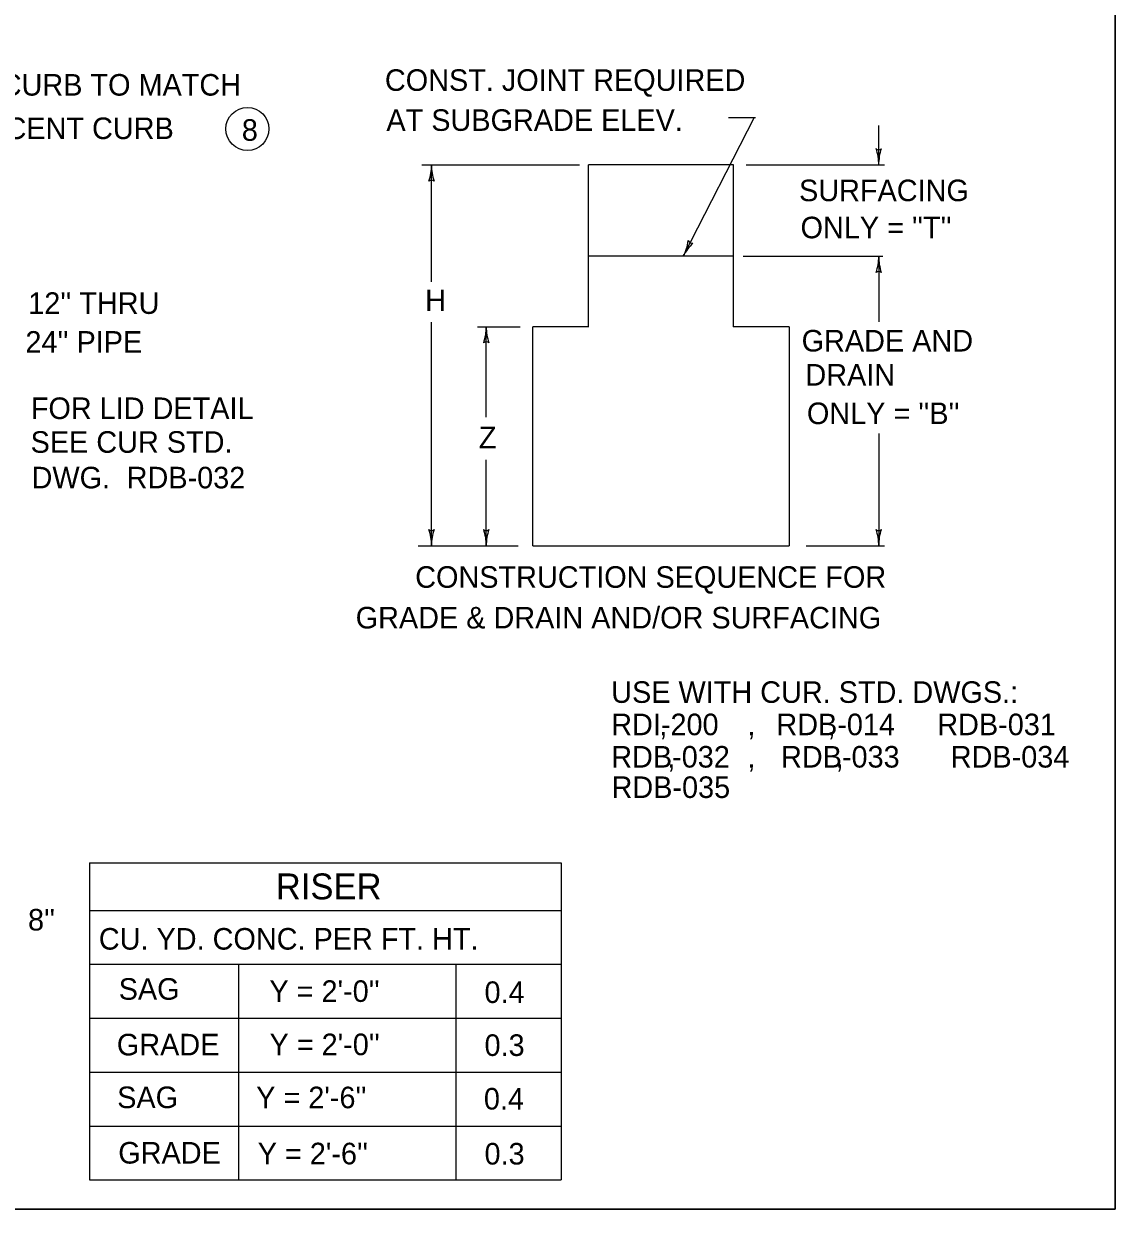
# Model space of a CAD drawing. Extents: x 1007 to 1035.5, y 1000.5 to 1021.5.
# Drawn here: x 1025.38 to 1035.5, y 1000.5 to 1011.49 of the extents above; entities that cross this region are included whole.
import ezdxf

# ---------------------------------------------------------------- set-up
doc = ezdxf.new("R2010")
doc.units = 0
for name, color, linetype in [('Level 1', 7, 'Continuous'), ('Level 10', 7, 'Continuous'), ('Level 11', 7, 'Continuous'), ('Level 5', 7, 'Continuous')]:
    doc.layers.add(name, color=color, linetype=linetype)

msp = doc.modelspace()

# ---------------------------------------------------------------- linework, layer by layer
at = {"layer": 'Level 1'}
for p, q in [((1029.158, 1009.099), (1029.158, 1010.184)), ((1030.615, 1008.681), (1030.615, 1010.184)), ((1031.959, 1010.184), (1030.615, 1010.184)), ((1031.959, 1008.684), (1031.959, 1010.184)), ((1031.959, 1009.337), (1030.615, 1009.337)), ((1033.306, 1009.337), (1033.306, 1008.73)), ((1029.158, 1006.653), (1029.158, 1008.725)), ((1029.666, 1007.844), (1029.666, 1008.684)), ((1030.099, 1006.653), (1030.099, 1008.684)), ((1030.615, 1008.684), (1030.099, 1008.684)), ((1032.475, 1008.684), (1031.955, 1008.684)), ((1032.475, 1008.684), (1032.475, 1006.653)), ((1033.306, 1007.695), (1033.306, 1006.653)), ((1029.666, 1006.653), (1029.666, 1007.451)), ((1030.099, 1006.653), (1032.475, 1006.653)), ((1025.986, 1003.714), (1025.986, 1000.772)), ((1025.986, 1003.714), (1030.362, 1003.714)), ((1030.362, 1003.714), (1030.362, 1000.772)), ((1025.986, 1003.272), (1030.362, 1003.272)), ((1025.986, 1002.772), (1030.362, 1002.772)), ((1027.369, 1002.772), (1027.369, 1000.772)), ((1029.384, 1002.772), (1029.384, 1000.772)), ((1025.986, 1002.272), (1030.362, 1002.272)), ((1025.986, 1001.772), (1030.362, 1001.772)), ((1025.986, 1001.272), (1030.362, 1001.272)), ((1025.986, 1000.772), (1030.362, 1000.772))]:
    msp.add_line(p, q, dxfattribs=at)
msp.add_circle((1027.451, 1010.518), 0.2, dxfattribs=at)
for centre, radius, start, end in [((1029.198, 1008.684), 0.469, 341.3472, 359.9939), ((1030.135, 1008.684), 0.469, 180, 198.6688), ((1030.135, 1008.684), 0.469, 179.9878, 180), ((1029.666, 1008.506), 0.0375, 48.7746, 130.8913)]:
    msp.add_arc(centre, radius, start, end, dxfattribs=at)
at = {"layer": 'Level 10'}
for p, q in [((1035.5, 1021.5), (1035.5, 1000.5)), ((1035.5, 1000.5), (1007, 1000.5))]:
    msp.add_line(p, q, dxfattribs=at)
at = {"layer": 'Level 11'}
msp.add_lwpolyline([(1007, 1000.5), (1035.5, 1000.5), (1035.5, 1021.5), (1007, 1021.5)], close=True, dxfattribs=at)
at = {"layer": 'Level 5'}
for p, q in [((1032.152, 1010.625), (1031.493, 1009.337)), ((1031.912, 1010.625), (1032.162, 1010.625)), ((1033.306, 1010.185), (1033.306, 1010.549)), ((1029.069, 1010.184), (1030.531, 1010.184)), ((1032.077, 1010.184), (1033.36, 1010.184)), ((1032.049, 1009.337), (1033.345, 1009.337)), ((1029.584, 1008.684), (1029.982, 1008.684)), ((1029.035, 1006.653), (1029.962, 1006.653)), ((1032.633, 1006.653), (1033.36, 1006.653))]:
    msp.add_line(p, q, dxfattribs=at)
for centre, radius, start, end in [((1033.306, 1010.363), 0.0375, 228.7746, 310.8913), ((1032.837, 1010.185), 0.469, 0, 18.6688), ((1033.774, 1010.185), 0.469, 161.3472, 179.9939), ((1028.69, 1010.184), 0.469, 341.3472, 359.9939), ((1029.627, 1010.184), 0.469, 180, 198.6688), ((1029.627, 1010.184), 0.469, 179.9878, 180), ((1032.837, 1010.185), 0.469, 359.9878, 0), ((1029.158, 1010.006), 0.0375, 48.7746, 130.8913), ((1031.076, 1009.551), 0.469, 332.8887, 351.5575), ((1031.91, 1009.124), 0.469, 134.2359, 152.8826), ((1031.574, 1009.496), 0.0375, 201.6633, 283.78), ((1031.076, 1009.551), 0.469, 332.8765, 332.8887), ((1032.837, 1009.337), 0.469, 341.3472, 359.9939), ((1033.774, 1009.337), 0.469, 180, 198.6688), ((1033.774, 1009.337), 0.469, 179.9878, 180), ((1033.306, 1009.159), 0.0375, 48.7746, 130.8913), ((1029.158, 1006.831), 0.0375, 228.7746, 310.8913), ((1028.69, 1006.653), 0.469, 0, 18.6688), ((1029.627, 1006.653), 0.469, 161.3472, 179.9939), ((1029.666, 1006.831), 0.0375, 228.7746, 310.8913), ((1029.198, 1006.653), 0.469, 0, 18.6688), ((1030.135, 1006.653), 0.469, 161.3472, 179.9939), ((1033.306, 1006.831), 0.0375, 228.7746, 310.8913), ((1032.837, 1006.653), 0.469, 0, 18.6688), ((1033.774, 1006.653), 0.469, 161.3472, 179.9939), ((1028.69, 1006.653), 0.469, 359.9878, 0), ((1029.198, 1006.653), 0.469, 359.9878, 0), ((1032.837, 1006.653), 0.469, 359.9878, 0)]:
    msp.add_arc(centre, radius, start, end, dxfattribs=at)

# ---------------------------------------------------------------- texts
at = {"layer": 'Level 1'}
for s, height, p in [('BOX CURB TO MATCH', 0.2, (1024.524, 1010.827)), ('ADJACENT CURB', 0.2, (1024.524, 1010.424)), ('8', 0.2, (1027.399, 1010.408)), ("12'' THRU", 0.2, (1025.418, 1008.803)), ('H', 0.2, (1029.099, 1008.829)), ("24'' PIPE", 0.2, (1025.392, 1008.443)), ('FOR LID DETAIL', 0.2, (1025.442, 1007.828)), ('SEE CUR STD.', 0.2, (1025.44, 1007.515)), ('Z', 0.2, (1029.597, 1007.557)), ('DWG. ', 0.2, (1025.449, 1007.185)), ('RDB-032', 0.2, (1026.331, 1007.185)), ('USE WITH CUR. STD. DWGS.:', 0.2, (1030.825, 1005.196)), ('RDI-200', 0.2, (1030.825, 1004.896)), ('RDB-014', 0.2, (1032.357, 1004.896)), ('RDB-031', 0.2, (1033.849, 1004.896)), ('      ,          ,         ,', 0.2, (1030.825, 1004.896)), ('RDB-032', 0.2, (1030.825, 1004.596)), ('RDB-033', 0.2, (1032.4, 1004.596)), ('RDB-034', 0.2, (1033.974, 1004.596)), ('       ,         ,          ,', 0.2, (1030.825, 1004.596)), ('RDB-035', 0.2, (1030.828, 1004.314)), ('RISER', 0.24, (1027.714, 1003.374)), ("8''", 0.2, (1025.416, 1003.085)), ('CU. YD. CONC. PER FT. HT.', 0.2, (1026.073, 1002.908)), ('SAG', 0.2, (1026.257, 1002.443)), ("Y = 2'-0''", 0.2, (1027.655, 1002.423)), ('0.4', 0.2, (1029.65, 1002.413)), ('GRADE', 0.2, (1026.24, 1001.927)), ("Y = 2'-0''", 0.2, (1027.656, 1001.929)), ('0.3', 0.2, (1029.65, 1001.922)), ('SAG', 0.2, (1026.243, 1001.438)), (" Y = 2'-6''", 0.2, (1027.458, 1001.437)), ('0.4', 0.2, (1029.644, 1001.425)), ('GRADE', 0.2, (1026.253, 1000.924)), (" Y = 2'-6''", 0.2, (1027.472, 1000.917)), ('0.3', 0.2, (1029.65, 1000.915))]:
    msp.add_text(s, height=height, dxfattribs=at).set_placement(p)
at = {"layer": 'Level 5'}
for s, p in [('CONST. JOINT REQUIRED', (1028.726, 1010.871)), ('AT SUBGRADE ELEV.', (1028.74, 1010.5)), ('SURFACING ', (1032.567, 1009.848)), ("ONLY = ''T''", (1032.581, 1009.504)), ('GRADE AND', (1032.591, 1008.454)), ('DRAIN', (1032.626, 1008.138)), ("ONLY = ''B''", (1032.64, 1007.781)), ('CONSTRUCTION SEQUENCE FOR', (1029.007, 1006.263)), ('GRADE & DRAIN AND/OR SURFACING', (1028.455, 1005.886))]:
    msp.add_text(s, height=0.2, dxfattribs=at).set_placement(p)

doc.saveas('drawing.dxf')
